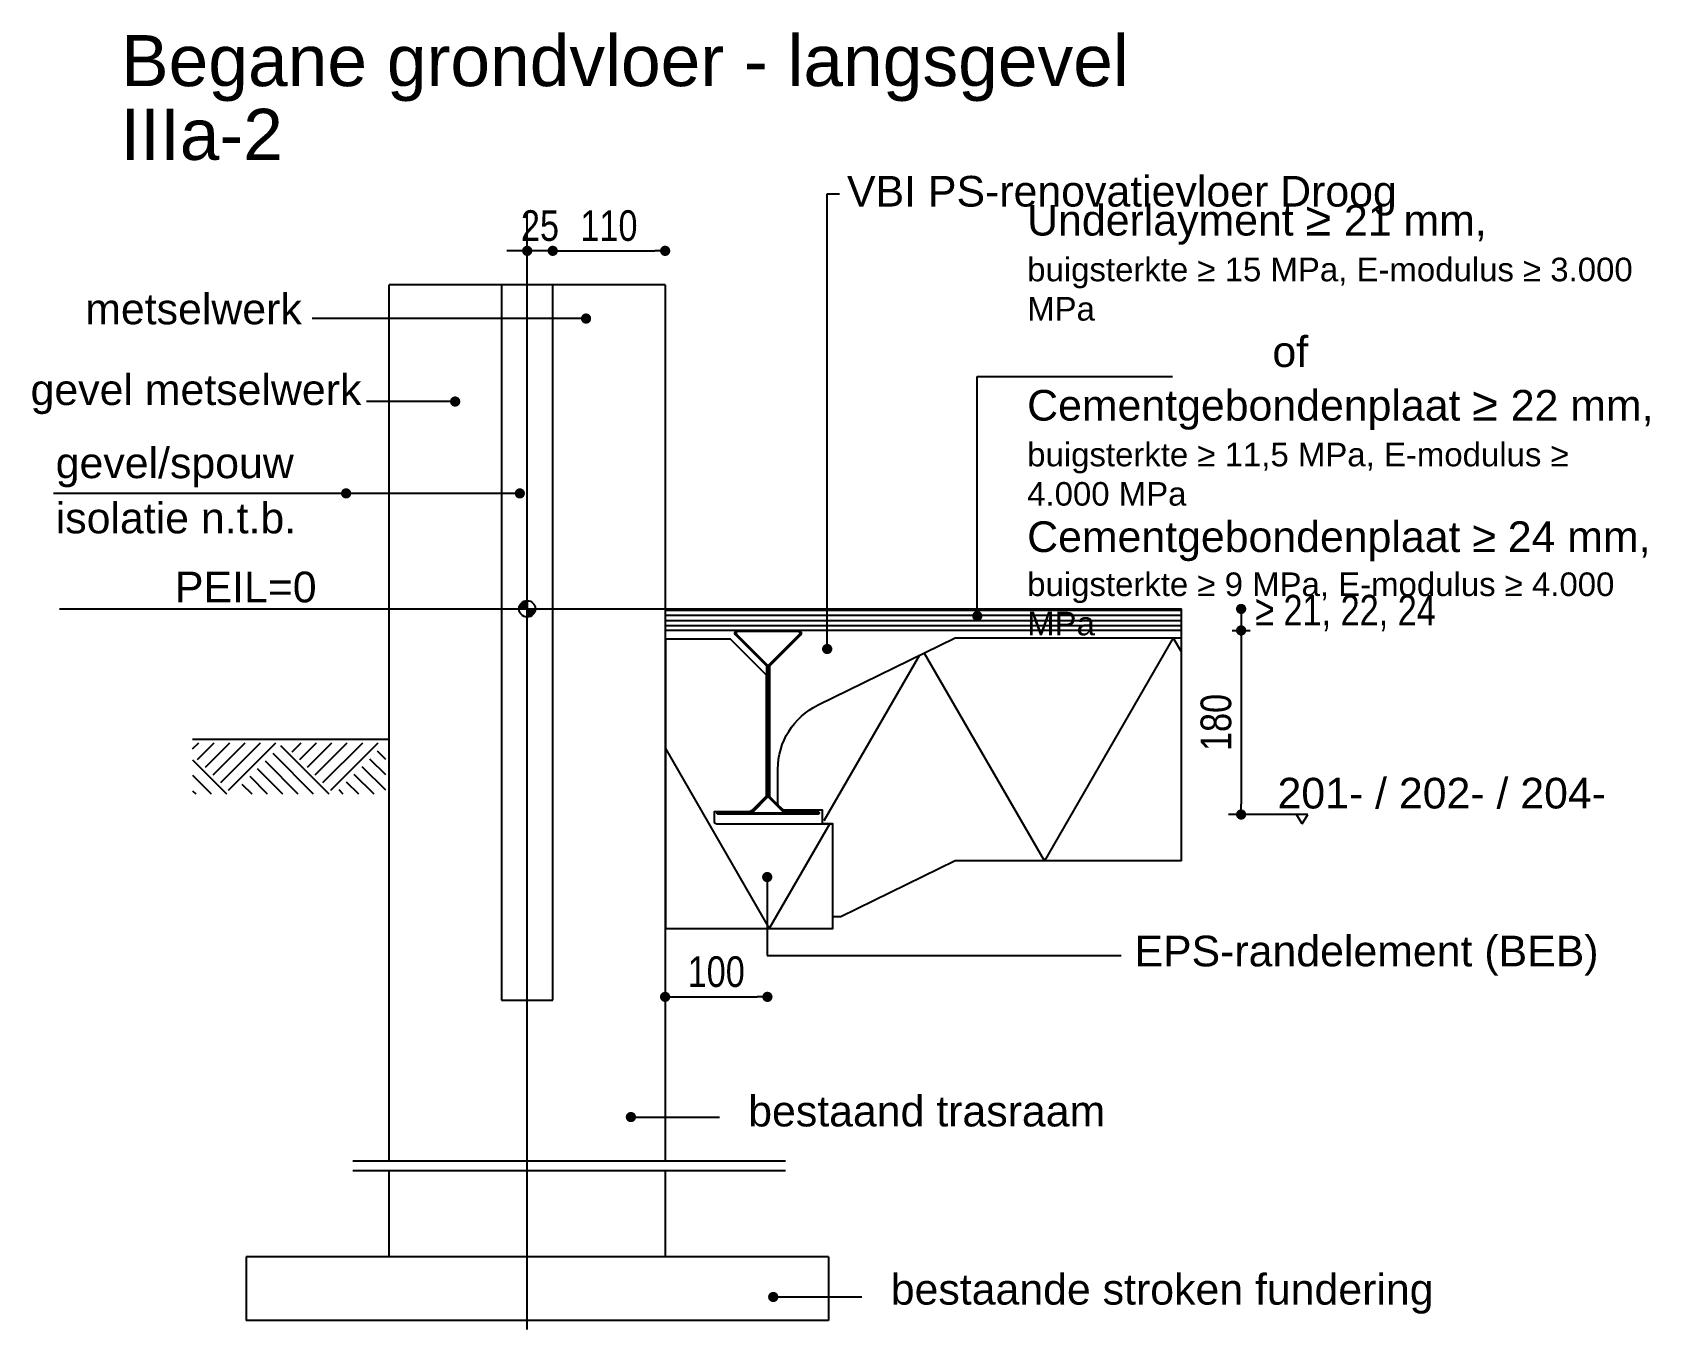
# Model space of a CAD drawing. Header units: millimetres. Extents: x -22194 to -10063, y -31051 to -11844.
# Drawn here: x -11657 to -10074, y -16084 to -14814 of the extents above; entities that cross this region are included whole.
import ezdxf

# ---------------------------------------------------------------- set-up
doc = ezdxf.new("R2010")
doc.units = ezdxf.units.MM
doc.header["$LTSCALE"] = 5
doc.header["$MEASUREMENT"] = 0
doc.layers.add('maatvoering', color=7, linetype='Continuous')
doc.styles.add('ISO', font='arial.ttf', dxfattribs={"width": 0.8, "height": 30})
doc.styles.add('T13', font='arial.ttf', dxfattribs={"height": 13})
doc.styles.add('T25', font='arial.ttf', dxfattribs={"height": 15})
doc.dimstyles.new('RenDdetail', dxfattribs={"dimscale": 2.5, "dimtxt": 1, "dimasz": 1, "dimexe": 1, "dimexo": 3, "dimgap": 0.5, "dimtad": 0, "dimdec": 0, "dimzin": 1, "dimdsep": 46, "dimtxsty": 'T25', "dimblk1": 'DIMDOT', "dimblk2": 'DIMDOT', "dimsah": 1, "dimcen": 0, "dimse1": 1, "dimse2": 1, "dimclrd": 1, "dimclre": 141, "dimadec": 0, "dimazin": 0, "dimtfac": 1, "dimtdec": 0, "dimtix": 1, "dimtmove": 2, "dimatfit": 3, "dimfxl": 1, "dimtvp": 0.8, "dimtolj": 1, "dimtzin": 0, "dimarcsym": 0})

# ---------------------------------------------------------------- blocks, each defined once
blk = doc.blocks.new('_DOT')
at = {"color": 0, "linetype": 'ByBlock'}
blk.add_line((-0.5, 0), (-1, 0), dxfattribs=at)
at = {"color": 0, "linetype": 'ByBlock', "const_width": 0.5}
blk.add_lwpolyline([(-0.25, 0, 1), (0.25, 0, 1)], format="xyb", close=True, dxfattribs=at)
blk = doc.blocks.new('*D30')
at = {"layer": 'Defpoints', "color": 0, "linetype": 'Continuous', "transparency": 16777216}
for p in [(-11037.4, -15028.3), (-11147.4, -15061.7), (-11037.4, -15061.7)]:
    blk.add_point(p, dxfattribs=at)
at = {"layer": 'maatvoering', "color": 0, "linetype": 'Continuous', "lineweight": -2, "transparency": 16777216}
blk.add_line((-11137.4, -15028.3), (-11047.4, -15028.3), dxfattribs=at)
at = {"layer": 'maatvoering', "color": 0, "linetype": 'Continuous', "lineweight": -2, "transparency": 16777216, "xscale": 10, "yscale": 10, "zscale": 10, "rotation": 180}
blk.add_blockref('_DOT', (-11147.4, -15028.3), dxfattribs=at)
at = {"layer": 'maatvoering', "color": 0, "linetype": 'Continuous', "lineweight": -2, "transparency": 16777216, "xscale": 10, "yscale": 10, "zscale": 10}
blk.add_blockref('_DOT', (-11037.4, -15028.3), dxfattribs=at)
at = {"layer": 'maatvoering', "color": 0, "linetype": 'Continuous', "transparency": 16777216, "insert": (-11092.4, -15003.8), "char_height": 30, "attachment_point": 5, "style": 'ISO'}
blk.add_mtext('\\A1;110', dxfattribs=at)
blk = doc.blocks.new('*D32')
at = {"layer": 'Defpoints', "color": 0, "linetype": 'Continuous', "transparency": 16777216}
for p in [(-11172.4, -15028.3), (-11172.4, -15061.7), (-11147.4, -15061.7)]:
    blk.add_point(p, dxfattribs=at)
at = {"layer": 'maatvoering', "color": 0, "linetype": 'Continuous', "lineweight": -2, "transparency": 16777216}
for p, q in [((-11182.4, -15028.3), (-11192.4, -15028.3)), ((-11147.4, -15028.3), (-11172.4, -15028.3)), ((-11137.4, -15028.3), (-11127.4, -15028.3))]:
    blk.add_line(p, q, dxfattribs=at)
at = {"layer": 'maatvoering', "color": 0, "linetype": 'Continuous', "lineweight": -2, "transparency": 16777216, "xscale": 10, "yscale": 10, "zscale": 10}
blk.add_blockref('_DOT', (-11172.4, -15028.3), dxfattribs=at)
at = {"layer": 'maatvoering', "color": 0, "linetype": 'Continuous', "lineweight": -2, "transparency": 16777216, "xscale": 10, "yscale": 10, "zscale": 10, "rotation": 180}
blk.add_blockref('_DOT', (-11147.4, -15028.3), dxfattribs=at)
at = {"layer": 'maatvoering', "color": 0, "linetype": 'Continuous', "transparency": 16777216, "insert": (-11159.9, -15003.8), "char_height": 30, "attachment_point": 5, "style": 'ISO'}
blk.add_mtext('\\A1;25', dxfattribs=at)
blk = doc.blocks.new('*D31')
at = {"layer": 'Defpoints', "color": 0, "linetype": 'Continuous', "transparency": 16777216}
for p in [(-10937.3, -15404), (-11037.4, -15590.3), (-10937.3, -15758.5)]:
    blk.add_point(p, dxfattribs=at)
at = {"layer": 'maatvoering', "color": 0, "linetype": 'Continuous', "lineweight": -2, "transparency": 16777216}
blk.add_line((-11027.4, -15758.5), (-10947.3, -15758.5), dxfattribs=at)
at = {"layer": 'maatvoering', "color": 0, "linetype": 'Continuous', "lineweight": -2, "transparency": 16777216, "xscale": 10, "yscale": 10, "zscale": 10, "rotation": 180}
blk.add_blockref('_DOT', (-11037.4, -15758.5), dxfattribs=at)
at = {"layer": 'maatvoering', "color": 0, "linetype": 'Continuous', "lineweight": -2, "transparency": 16777216, "xscale": 10, "yscale": 10, "zscale": 10}
blk.add_blockref('_DOT', (-10937.3, -15758.5), dxfattribs=at)
at = {"layer": 'maatvoering', "color": 0, "linetype": 'Continuous', "transparency": 16777216, "insert": (-10987.4, -15734), "char_height": 30, "attachment_point": 5, "style": 'ISO'}
blk.add_mtext('\\A1;100 ', dxfattribs=at)
blk = doc.blocks.new('*D37')
at = {"layer": 'Defpoints', "color": 0, "linetype": 'Continuous', "transparency": 16777216}
for p in [(-10533, -15399.8), (-10803, -15580), (-10473.7, -15580)]:
    blk.add_point(p, dxfattribs=at)
at = {"layer": 'maatvoering', "color": 0, "linetype": 'Continuous', "lineweight": -2, "transparency": 16777216}
blk.add_line((-10473.7, -15409.8), (-10473.7, -15570), dxfattribs=at)
at = {"layer": 'maatvoering', "color": 0, "linetype": 'Continuous', "lineweight": -2, "transparency": 16777216, "xscale": 10, "yscale": 10, "zscale": 10}
for p, rotation in [((-10473.7, -15399.8), 90), ((-10473.7, -15580), 270)]:
    blk.add_blockref('_DOT', p, dxfattribs=dict(at, rotation=rotation))
at = {"layer": 'maatvoering', "color": 0, "linetype": 'Continuous', "transparency": 16777216, "insert": (-10498.2, -15489.9), "char_height": 30, "attachment_point": 5, "rotation": 90, "style": 'ISO'}
blk.add_mtext('\\A1;180', dxfattribs=at)
blk = doc.blocks.new('DIMDOT')
at = {"color": 0}
for p, q in [((-2, 0), (2, 0)), ((0, -3.5), (0, 3.5))]:
    blk.add_line(p, q, dxfattribs=at)
for radius in [0.5, 0.25]:
    blk.add_circle((0, 0), radius, dxfattribs=at)

msp = doc.modelspace()

# ---------------------------------------------------------------- hatches: boundary and pattern name
at = {"layer": 'maatvoering', "linetype": 'Continuous'}
h = msp.add_hatch(dxfattribs=at)
h.set_pattern_fill('ANSI31', color=256, scale=40, angle=315)
h.set_pattern_definition([(0, (2050, -1185), (1e-15, 5), [])])
h.paths.add_polyline_path([(-10532.2, -15378.7), (-11037.4, -15378.7), (-11037.4, -15399.7), (-10532.2, -15399.7)])
h = msp.add_hatch(color=256, dxfattribs=at)
edge = h.paths.add_edge_path()
edge.add_line((-10937.9, -15561.6), (-10937.9, -15548.1))
edge.add_line((-10937.9, -15548.1), (-10937.9, -15449.9))
edge.add_line((-10937.9, -15449.9), (-10937.9, -15435.5))
edge.add_arc((-10939.4, -15435.5), 1.5, 0, 45)
edge.add_line((-10938.3, -15434.4), (-10968.3, -15404.4))
edge.add_arc((-10966.4, -15402.5), 2.75, 90, 225, ccw=False)
edge.add_line((-10966.4, -15399.7), (-10906.9, -15399.7))
edge.add_arc((-10906.9, -15402.5), 2.75, -45, 90, ccw=False)
edge.add_line((-10905, -15404.4), (-10935, -15434.4))
edge.add_arc((-10933.9, -15435.5), 1.5, 135, 180)
edge.add_line((-10935.4, -15435.5), (-10935.4, -15449.9))
edge.add_line((-10935.4, -15449.9), (-10935.4, -15538.1))
edge.add_line((-10935.4, -15538.1), (-10936.7, -15538.1))
edge.add_line((-10936.7, -15538.1), (-10936.6, -15449.9))
edge.add_line((-10936.6, -15449.9), (-10936.6, -15435.5))
edge.add_arc((-10933.9, -15435.5), 2.75, 135, 180, ccw=False)
edge.add_line((-10935.8, -15433.6), (-10905.8, -15403.6))
edge.add_arc((-10906.9, -15402.5), 1.5, 315, 450)
edge.add_line((-10906.9, -15401), (-10966.4, -15401))
edge.add_arc((-10966.4, -15402.5), 1.5, 90, 225)
edge.add_line((-10967.5, -15403.6), (-10937.5, -15433.6))
edge.add_arc((-10939.4, -15435.5), 2.75, 0, 45, ccw=False)
edge.add_line((-10936.7, -15435.5), (-10936.7, -15449.9))
edge.add_line((-10936.7, -15449.9), (-10936.7, -15548.1))
edge.add_line((-10936.7, -15548.1), (-10936.7, -15561.6))
edge.add_arc((-10939.4, -15561.6), 2.75, -45, 0, ccw=False)
edge.add_line((-10937.5, -15563.5), (-10951.6, -15577.6))
edge.add_arc((-10953.5, -15575.7), 2.75, 270, 315, ccw=False)
edge.add_line((-10953.5, -15578.4), (-10985.4, -15578.4))
edge.add_line((-10985.4, -15578.4), (-10985.4, -15578.5))
edge.add_line((-10985.4, -15578.5), (-10887.9, -15578.5))
edge.add_line((-10887.9, -15578.5), (-10887.9, -15578.4))
edge.add_line((-10887.9, -15578.4), (-10919.8, -15578.4))
edge.add_arc((-10919.8, -15575.7), 2.75, 225, 270, ccw=False)
edge.add_line((-10921.7, -15577.6), (-10935.8, -15563.5))
edge.add_arc((-10933.9, -15561.6), 2.75, 180, 225, ccw=False)
edge.add_line((-10936.7, -15561.6), (-10936.7, -15548.1))
edge.add_line((-10936.7, -15548.1), (-10936.7, -15538.1))
edge.add_line((-10936.7, -15538.1), (-10935.4, -15538.1))
edge.add_line((-10935.4, -15538.1), (-10935.4, -15548.1))
edge.add_line((-10935.4, -15548.1), (-10935.4, -15561.6))
edge.add_arc((-10933.9, -15561.6), 1.5, 180, 225)
edge.add_line((-10935, -15562.6), (-10920.8, -15576.8))
edge.add_arc((-10919.8, -15575.7), 1.5, 225, 270)
edge.add_line((-10919.8, -15577.2), (-10887.9, -15577.2))
edge.add_arc((-10887.9, -15578.4), 1.25, 0, 90, ccw=False)
edge.add_line((-10886.7, -15578.4), (-10886.7, -15578.5))
edge.add_arc((-10887.9, -15578.5), 1.25, -90, 0, ccw=False)
edge.add_line((-10887.9, -15579.7), (-10985.4, -15579.7))
edge.add_arc((-10985.4, -15578.5), 1.25, 180, 270, ccw=False)
edge.add_line((-10986.7, -15578.5), (-10986.7, -15578.4))
edge.add_arc((-10985.4, -15578.4), 1.25, 90, 180, ccw=False)
edge.add_line((-10985.4, -15577.2), (-10953.5, -15577.2))
edge.add_arc((-10953.5, -15575.7), 1.5, 270, 315)
edge.add_line((-10952.5, -15576.8), (-10938.3, -15562.6))
edge.add_arc((-10939.4, -15561.6), 1.5, 315, 360)

# ---------------------------------------------------------------- linework, layer by layer
for p, q in [((-11307.4, -15919.2), (-11307.4, -15061.7)), ((-11197.4, -15061.7), (-11197.4, -15761.7)), ((-11147.4, -15761.7), (-11147.4, -15061.7)), ((-11037.4, -15061.7), (-11037.4, -15919.2)), ((-11037.4, -15378.7), (-10702.4, -15378.7)), ((-10473.7, -15378.8), (-10473.7, -15400.1)), ((-11037.4, -15399.7), (-10532.2, -15399.7)), ((-10473.7, -15402.6), (-10473.7, -15405.1)), ((-11037.4, -15481.7), (-11037.4, -15693)), ((-11307.4, -15506.7), (-11499.8, -15506.7)), ((-10408.4, -15580), (-10486, -15580)), ((-10414, -15589.1), (-10419.6, -15580)), ((-10414, -15589.1), (-10408.4, -15580)), ((-11197.4, -15761.7), (-11147.4, -15761.7)), ((-11307.4, -16013), (-11307.4, -15928.7)), ((-11037.4, -15928.7), (-11037.4, -16013)), ((-11447.4, -16013), (-11447.4, -16075.4)), ((-10877.4, -16013), (-11447.4, -16013)), ((-11447.4, -16013), (-11447.4, -16075.4)), ((-10877.4, -16013), (-10877.4, -16075.4))]:
    msp.add_line(p, q, dxfattribs=at)
for points in [[(-11172.4, -16084.2), (-11172.4, -14989.7)], [(-11037.4, -15061.7), (-11307.4, -15061.7)], [(-11630.2, -15378.7), (-10532.2, -15378.7)], [(-11180.4, -15378.7), (-11164.4, -15378.7)], [(-11180.4, -15378.7), (-11164.4, -15378.7)], [(-11180.4, -15378.7), (-11164.4, -15378.7)], [(-11180.4, -15378.7), (-11164.4, -15378.7)], [(-11180.4, -15378.7), (-11164.4, -15378.7)], [(-11180.4, -15378.7), (-11164.4, -15378.7)], [(-11172.4, -15370.7), (-11172.4, -15386.7)], [(-11172.4, -15370.7), (-11172.4, -15386.7)], [(-11172.4, -15370.7), (-11172.4, -15386.7)], [(-11172.4, -15370.7), (-11172.4, -15386.7)], [(-11172.4, -15370.7), (-11172.4, -15386.7)], [(-10532.2, -15625.5), (-10532.2, -15378.7)], [(-10532.2, -15420.8), (-10540.2, -15407.1), (-10666.2, -15625.5), (-10783.8, -15421.8)], [(-10788.4, -15424.1), (-10882.1, -15586.3)], [(-10952.1, -15575.6), (-10938.3, -15561.8), (-10938.3, -15531.8), (-10938.3, -15443.5)], [(-11499.8, -15515.8), (-11493.7, -15509.7)], [(-11494.9, -15526), (-11478.6, -15509.7)], [(-11487.3, -15533.6), (-11463.5, -15509.7)], [(-11479.8, -15541.1), (-11448.5, -15509.7)], [(-11472.3, -15548.7), (-11433.3, -15509.7)], [(-11464.7, -15556.2), (-11443.1, -15534.6), (-11429.2, -15520.7), (-11418.3, -15509.7)], [(-11402.5, -15518.5), (-11393.7, -15509.7)], [(-11394.9, -15526), (-11378.6, -15509.7)], [(-11387.3, -15533.6), (-11363.5, -15509.7)], [(-11379.8, -15541.1), (-11348.5, -15509.7)], [(-11372.3, -15548.7), (-11333.3, -15509.7)], [(-11364.7, -15556.2), (-11318.3, -15509.7)], [(-11499.8, -15526.5), (-11466.6, -15559.8)], [(-11421.4, -15520), (-11381.7, -15559.8)], [(-11413.9, -15512.4), (-11366.6, -15559.8)], [(-11326.8, -15525.4), (-11311.2, -15540.9)], [(-11319.3, -15517.8), (-11311.2, -15525.8)], [(-11319.3, -15517.8), (-11311.2, -15525.8)], [(-11037.2, -15515.4), (-10935.5, -15691.6)], [(-11499.8, -15541.6), (-11481.7, -15559.8)], [(-11444, -15542.6), (-11426.9, -15559.8)], [(-11436.5, -15535.1), (-11411.8, -15559.8)], [(-11428.9, -15527.5), (-11396.7, -15559.8)], [(-11341.9, -15540.4), (-11322.5, -15559.8)], [(-11334.3, -15532.9), (-11311.2, -15556)], [(-11499.8, -15556.7), (-11496.7, -15559.8)], [(-11451.6, -15550.2), (-11442, -15559.8)], [(-11356.9, -15555.5), (-11352.7, -15559.8)], [(-11349.4, -15548), (-11337.6, -15559.8)], [(-10876.6, -15589.6), (-10935.5, -15691.6)], [(-10919.6, -15919.2), (-11343.1, -15919.2)], [(-10919.6, -15928.7), (-11343.1, -15928.7)], [(-10877.4, -16075.4), (-11447.4, -16075.4)], [(-10902.4, -16075.4), (-11343.1, -16075.4)]]:
    msp.add_lwpolyline(points, dxfattribs=at)
msp.add_lwpolyline([(-10937.9, -15561.6), (-10937.9, -15548.1), (-10937.9, -15449.9), (-10937.9, -15435.5, 0.198912), (-10938.3, -15434.4), (-10968.3, -15404.4, -0.668179), (-10966.4, -15399.7), (-10906.9, -15399.7, -0.668179), (-10905, -15404.4), (-10935, -15434.4, 0.198912), (-10935.4, -15435.5), (-10935.4, -15449.9), (-10935.4, -15538.1), (-10936.7, -15538.1), (-10936.6, -15449.9), (-10936.6, -15435.5, -0.198912), (-10935.8, -15433.6), (-10905.8, -15403.6, 0.668179), (-10906.9, -15401), (-10966.4, -15401, 0.668179), (-10967.5, -15403.6), (-10937.5, -15433.6, -0.198912), (-10936.7, -15435.5), (-10936.7, -15449.9), (-10936.7, -15548.1), (-10936.7, -15561.6, -0.198912), (-10937.5, -15563.5), (-10951.6, -15577.6, -0.198912), (-10953.5, -15578.4), (-10985.4, -15578.4), (-10985.4, -15578.5), (-10887.9, -15578.5, -0.414214), (-10887.9, -15578.5), (-10887.9, -15578.4, -0.414214), (-10887.9, -15578.4), (-10919.8, -15578.4, -0.198912), (-10921.7, -15577.6), (-10935.8, -15563.5, -0.198912), (-10936.7, -15561.6), (-10936.7, -15548.1), (-10936.7, -15538.1), (-10935.4, -15538.1), (-10935.4, -15548.1), (-10935.4, -15561.6, 0.198912), (-10935, -15562.6), (-10920.8, -15576.8, 0.198912), (-10919.8, -15577.2), (-10887.9, -15577.2, -0.414214), (-10886.7, -15578.4), (-10886.7, -15578.5, -0.414214), (-10887.9, -15579.7), (-10985.4, -15579.7, -0.414214), (-10986.7, -15578.5), (-10986.7, -15578.4, -0.414214), (-10985.4, -15577.2), (-10953.5, -15577.2, 0.198912), (-10952.5, -15576.8), (-10938.3, -15562.6, 0.198912)], format="xyb", close=True, dxfattribs=at)
msp.add_lwpolyline([(-10953.7, -15576.7), (-10952.1, -15575.6), (-10938.3, -15561.8), (-10938.3, -15531.8), (-10938.3, -15443.5), (-10973.3, -15408.5), (-11037.2, -15408.5), (-11037.2, -15691.6), (-10873.2, -15691.6), (-10873.2, -15589.6), (-10986.7, -15589.6), (-10988.5, -15588.9), (-10989.2, -15587.1), (-10989.2, -15577.1), (-10955.7, -15577.1)], close=True, dxfattribs=at)
msp.add_lwpolyline([(-10532.2, -15625.5), (-10753.7, -15625.5), (-10865.6, -15680.2), (-10873.3, -15680.2), (-10873.3, -15680.2), (-10873.3, -15589.2), (-10883.3, -15589.2), (-10883.3, -15575.7), (-10919.8, -15575.7, -0.198912), (-10923.3, -15574.2), (-10926.3, -15571.2, -0.198912), (-10927.1, -15569.4), (-10927.1, -15535.7, -0.286327), (-10887.8, -15472.8), (-10753.7, -15407.1), (-10532.2, -15407.1)], format="xyb", dxfattribs=at)
msp.add_circle((-11172.4, -15378.7), 8, dxfattribs=at)
for points in [[(-11180.4, -15378.4), (-11180.4, -15378.7), (-11172.4, -15370.7), (-11172.4, -15378.7)], [(-11180.4, -15378.4), (-11172.4, -15370.7), (-11173.5, -15370.8), (-11173, -15370.8)], [(-11180.4, -15378.4), (-11180.4, -15378.7), (-11172.4, -15370.7), (-11172.4, -15378.7)], [(-11180.4, -15378.4), (-11172.4, -15370.7), (-11173.5, -15370.8), (-11173, -15370.8)], [(-11180.4, -15378.4), (-11180.4, -15378.7), (-11172.4, -15370.7), (-11172.4, -15378.7)], [(-11180.4, -15378.4), (-11172.4, -15370.7), (-11173.5, -15370.8), (-11173, -15370.8)], [(-11180.4, -15378.4), (-11180.4, -15378.7), (-11172.4, -15370.7), (-11172.4, -15378.7)], [(-11180.4, -15378.4), (-11172.4, -15370.7), (-11173.5, -15370.8), (-11173, -15370.8)], [(-11180.4, -15378.4), (-11180.4, -15378.7), (-11172.4, -15370.7), (-11172.4, -15378.7)], [(-11180.4, -15378.4), (-11172.4, -15370.7), (-11173.5, -15370.8), (-11173, -15370.8)], [(-11180.4, -15378.4), (-11180.4, -15378.7), (-11172.4, -15370.7), (-11172.4, -15378.7)], [(-11180.4, -15378.4), (-11172.4, -15370.7), (-11173.5, -15370.8), (-11173, -15370.8)], [(-11179.8, -15375.7), (-11180.4, -15378.4), (-11175.3, -15371.3), (-11173.5, -15370.8)], [(-11179.8, -15375.7), (-11180.4, -15378.4), (-11175.3, -15371.3), (-11173.5, -15370.8)], [(-11179.8, -15375.7), (-11180.4, -15378.4), (-11175.3, -15371.3), (-11173.5, -15370.8)], [(-11179.8, -15375.7), (-11180.4, -15378.4), (-11175.3, -15371.3), (-11173.5, -15370.8)], [(-11179.8, -15375.7), (-11180.4, -15378.4), (-11175.3, -15371.3), (-11173.5, -15370.8)], [(-11179.8, -15375.7), (-11180.4, -15378.4), (-11175.3, -15371.3), (-11173.5, -15370.8)], [(-11179.8, -15375.7), (-11180.1, -15376.5), (-11180.4, -15378.4), (-11180.3, -15377.4)], [(-11179.8, -15375.7), (-11180.1, -15376.5), (-11180.4, -15378.4), (-11180.3, -15377.4)], [(-11179.8, -15375.7), (-11180.1, -15376.5), (-11180.4, -15378.4), (-11180.3, -15377.4)], [(-11179.8, -15375.7), (-11180.1, -15376.5), (-11180.4, -15378.4), (-11180.3, -15377.4)], [(-11179.8, -15375.7), (-11180.1, -15376.5), (-11180.4, -15378.4), (-11180.3, -15377.4)], [(-11179.8, -15375.7), (-11180.1, -15376.5), (-11180.4, -15378.4), (-11180.3, -15377.4)], [(-11180.3, -15377.4), (-11180.4, -15377.7), (-11180.4, -15378.4), (-11180.4, -15378.1)], [(-11180.3, -15377.4), (-11180.4, -15377.7), (-11180.4, -15378.4), (-11180.4, -15378.1)], [(-11180.3, -15377.4), (-11180.4, -15377.7), (-11180.4, -15378.4), (-11180.4, -15378.1)], [(-11180.3, -15377.4), (-11180.4, -15377.7), (-11180.4, -15378.4), (-11180.4, -15378.1)], [(-11180.3, -15377.4), (-11180.4, -15377.7), (-11180.4, -15378.4), (-11180.4, -15378.1)], [(-11180.3, -15377.4), (-11180.4, -15377.7), (-11180.4, -15378.4), (-11180.4, -15378.1)], [(-11180.1, -15376.5), (-11180.2, -15376.8), (-11180.3, -15377.4), (-11180.2, -15377.1)], [(-11180.1, -15376.5), (-11180.2, -15376.8), (-11180.3, -15377.4), (-11180.2, -15377.1)], [(-11180.1, -15376.5), (-11180.2, -15376.8), (-11180.3, -15377.4), (-11180.2, -15377.1)], [(-11180.1, -15376.5), (-11180.2, -15376.8), (-11180.3, -15377.4), (-11180.2, -15377.1)], [(-11180.1, -15376.5), (-11180.2, -15376.8), (-11180.3, -15377.4), (-11180.2, -15377.1)], [(-11180.1, -15376.5), (-11180.2, -15376.8), (-11180.3, -15377.4), (-11180.2, -15377.1)], [(-11179.8, -15375.7), (-11179.9, -15375.9), (-11180.1, -15376.5), (-11180, -15376.2)], [(-11179.8, -15375.7), (-11179.9, -15375.9), (-11180.1, -15376.5), (-11180, -15376.2)], [(-11179.8, -15375.7), (-11179.9, -15375.9), (-11180.1, -15376.5), (-11180, -15376.2)], [(-11179.8, -15375.7), (-11179.9, -15375.9), (-11180.1, -15376.5), (-11180, -15376.2)], [(-11179.8, -15375.7), (-11179.9, -15375.9), (-11180.1, -15376.5), (-11180, -15376.2)], [(-11179.8, -15375.7), (-11179.9, -15375.9), (-11180.1, -15376.5), (-11180, -15376.2)], [(-11175.3, -15371.3), (-11177.2, -15372.4), (-11179.8, -15375.7)], [(-11175.3, -15371.3), (-11177.2, -15372.4), (-11179.8, -15375.7)], [(-11175.3, -15371.3), (-11177.2, -15372.4), (-11179.8, -15375.7)], [(-11175.3, -15371.3), (-11177.2, -15372.4), (-11179.8, -15375.7)], [(-11175.3, -15371.3), (-11177.2, -15372.4), (-11179.8, -15375.7)], [(-11175.3, -15371.3), (-11177.2, -15372.4), (-11179.8, -15375.7)], [(-11177.2, -15372.4), (-11177.6, -15372.7), (-11179.8, -15375.7), (-11178.6, -15373.6)], [(-11177.2, -15372.4), (-11177.6, -15372.7), (-11179.8, -15375.7), (-11178.6, -15373.6)], [(-11177.2, -15372.4), (-11177.6, -15372.7), (-11179.8, -15375.7), (-11178.6, -15373.6)], [(-11177.2, -15372.4), (-11177.6, -15372.7), (-11179.8, -15375.7), (-11178.6, -15373.6)], [(-11177.2, -15372.4), (-11177.6, -15372.7), (-11179.8, -15375.7), (-11178.6, -15373.6)], [(-11177.2, -15372.4), (-11177.6, -15372.7), (-11179.8, -15375.7), (-11178.6, -15373.6)], [(-11178.6, -15373.6), (-11179.1, -15374.3), (-11179.8, -15375.7), (-11179.5, -15374.9)], [(-11178.6, -15373.6), (-11179.1, -15374.3), (-11179.8, -15375.7), (-11179.5, -15374.9)], [(-11178.6, -15373.6), (-11179.1, -15374.3), (-11179.8, -15375.7), (-11179.5, -15374.9)], [(-11178.6, -15373.6), (-11179.1, -15374.3), (-11179.8, -15375.7), (-11179.5, -15374.9)], [(-11178.6, -15373.6), (-11179.1, -15374.3), (-11179.8, -15375.7), (-11179.5, -15374.9)], [(-11178.6, -15373.6), (-11179.1, -15374.3), (-11179.8, -15375.7), (-11179.5, -15374.9)], [(-11179.5, -15374.9), (-11179.6, -15375.2), (-11179.8, -15375.7), (-11179.7, -15375.5)], [(-11179.5, -15374.9), (-11179.6, -15375.2), (-11179.8, -15375.7), (-11179.7, -15375.5)], [(-11179.5, -15374.9), (-11179.6, -15375.2), (-11179.8, -15375.7), (-11179.7, -15375.5)], [(-11179.5, -15374.9), (-11179.6, -15375.2), (-11179.8, -15375.7), (-11179.7, -15375.5)], [(-11179.5, -15374.9), (-11179.6, -15375.2), (-11179.8, -15375.7), (-11179.7, -15375.5)], [(-11179.5, -15374.9), (-11179.6, -15375.2), (-11179.8, -15375.7), (-11179.7, -15375.5)], [(-11179.1, -15374.3), (-11179.2, -15374.5), (-11179.5, -15374.9), (-11179.4, -15374.8)], [(-11179.1, -15374.3), (-11179.2, -15374.5), (-11179.5, -15374.9), (-11179.4, -15374.8)], [(-11179.1, -15374.3), (-11179.2, -15374.5), (-11179.5, -15374.9), (-11179.4, -15374.8)], [(-11179.1, -15374.3), (-11179.2, -15374.5), (-11179.5, -15374.9), (-11179.4, -15374.8)], [(-11179.1, -15374.3), (-11179.2, -15374.5), (-11179.5, -15374.9), (-11179.4, -15374.8)], [(-11179.1, -15374.3), (-11179.2, -15374.5), (-11179.5, -15374.9), (-11179.4, -15374.8)], [(-11178.6, -15373.6), (-11178.8, -15373.9), (-11179.1, -15374.3), (-11178.9, -15374.1)], [(-11178.6, -15373.6), (-11178.8, -15373.9), (-11179.1, -15374.3), (-11178.9, -15374.1)], [(-11178.6, -15373.6), (-11178.8, -15373.9), (-11179.1, -15374.3), (-11178.9, -15374.1)], [(-11178.6, -15373.6), (-11178.8, -15373.9), (-11179.1, -15374.3), (-11178.9, -15374.1)], [(-11178.6, -15373.6), (-11178.8, -15373.9), (-11179.1, -15374.3), (-11178.9, -15374.1)], [(-11178.6, -15373.6), (-11178.8, -15373.9), (-11179.1, -15374.3), (-11178.9, -15374.1)], [(-11177.6, -15372.7), (-11177.8, -15372.8), (-11178.6, -15373.6), (-11177.9, -15373)], [(-11177.6, -15372.7), (-11177.8, -15372.8), (-11178.6, -15373.6), (-11177.9, -15373)], [(-11177.6, -15372.7), (-11177.8, -15372.8), (-11178.6, -15373.6), (-11177.9, -15373)], [(-11177.6, -15372.7), (-11177.8, -15372.8), (-11178.6, -15373.6), (-11177.9, -15373)], [(-11177.6, -15372.7), (-11177.8, -15372.8), (-11178.6, -15373.6), (-11177.9, -15373)], [(-11177.6, -15372.7), (-11177.8, -15372.8), (-11178.6, -15373.6), (-11177.9, -15373)], [(-11177.9, -15373), (-11178.1, -15373.1), (-11178.6, -15373.6), (-11178.4, -15373.4)], [(-11177.9, -15373), (-11178.1, -15373.1), (-11178.6, -15373.6), (-11178.4, -15373.4)], [(-11177.9, -15373), (-11178.1, -15373.1), (-11178.6, -15373.6), (-11178.4, -15373.4)], [(-11177.9, -15373), (-11178.1, -15373.1), (-11178.6, -15373.6), (-11178.4, -15373.4)], [(-11177.9, -15373), (-11178.1, -15373.1), (-11178.6, -15373.6), (-11178.4, -15373.4)], [(-11177.9, -15373), (-11178.1, -15373.1), (-11178.6, -15373.6), (-11178.4, -15373.4)], [(-11177.2, -15372.4), (-11177.4, -15372.5), (-11177.6, -15372.7), (-11177.5, -15372.6)], [(-11177.2, -15372.4), (-11177.4, -15372.5), (-11177.6, -15372.7), (-11177.5, -15372.6)], [(-11177.2, -15372.4), (-11177.4, -15372.5), (-11177.6, -15372.7), (-11177.5, -15372.6)], [(-11177.2, -15372.4), (-11177.4, -15372.5), (-11177.6, -15372.7), (-11177.5, -15372.6)], [(-11177.2, -15372.4), (-11177.4, -15372.5), (-11177.6, -15372.7), (-11177.5, -15372.6)], [(-11177.2, -15372.4), (-11177.4, -15372.5), (-11177.6, -15372.7), (-11177.5, -15372.6)], [(-11175.3, -15371.3), (-11176.2, -15371.7), (-11177.2, -15372.4), (-11176.8, -15372.1)], [(-11175.3, -15371.3), (-11176.2, -15371.7), (-11177.2, -15372.4), (-11176.8, -15372.1)], [(-11175.3, -15371.3), (-11176.2, -15371.7), (-11177.2, -15372.4), (-11176.8, -15372.1)], [(-11175.3, -15371.3), (-11176.2, -15371.7), (-11177.2, -15372.4), (-11176.8, -15372.1)], [(-11175.3, -15371.3), (-11176.2, -15371.7), (-11177.2, -15372.4), (-11176.8, -15372.1)], [(-11175.3, -15371.3), (-11176.2, -15371.7), (-11177.2, -15372.4), (-11176.8, -15372.1)], [(-11176.8, -15372.1), (-11176.9, -15372.1), (-11177.2, -15372.4), (-11177.1, -15372.2)], [(-11176.8, -15372.1), (-11176.9, -15372.1), (-11177.2, -15372.4), (-11177.1, -15372.2)], [(-11176.8, -15372.1), (-11176.9, -15372.1), (-11177.2, -15372.4), (-11177.1, -15372.2)], [(-11176.8, -15372.1), (-11176.9, -15372.1), (-11177.2, -15372.4), (-11177.1, -15372.2)], [(-11176.8, -15372.1), (-11176.9, -15372.1), (-11177.2, -15372.4), (-11177.1, -15372.2)], [(-11176.8, -15372.1), (-11176.9, -15372.1), (-11177.2, -15372.4), (-11177.1, -15372.2)], [(-11176.2, -15371.7), (-11176.5, -15371.9), (-11176.8, -15372.1), (-11176.7, -15372)], [(-11176.2, -15371.7), (-11176.5, -15371.9), (-11176.8, -15372.1), (-11176.7, -15372)], [(-11176.2, -15371.7), (-11176.5, -15371.9), (-11176.8, -15372.1), (-11176.7, -15372)], [(-11176.2, -15371.7), (-11176.5, -15371.9), (-11176.8, -15372.1), (-11176.7, -15372)], [(-11176.2, -15371.7), (-11176.5, -15371.9), (-11176.8, -15372.1), (-11176.7, -15372)], [(-11176.2, -15371.7), (-11176.5, -15371.9), (-11176.8, -15372.1), (-11176.7, -15372)], [(-11175.3, -15371.3), (-11175.5, -15371.4), (-11176.2, -15371.7), (-11175.7, -15371.5)], [(-11175.3, -15371.3), (-11175.5, -15371.4), (-11176.2, -15371.7), (-11175.7, -15371.5)], [(-11175.3, -15371.3), (-11175.5, -15371.4), (-11176.2, -15371.7), (-11175.7, -15371.5)], [(-11175.3, -15371.3), (-11175.5, -15371.4), (-11176.2, -15371.7), (-11175.7, -15371.5)], [(-11175.3, -15371.3), (-11175.5, -15371.4), (-11176.2, -15371.7), (-11175.7, -15371.5)], [(-11175.3, -15371.3), (-11175.5, -15371.4), (-11176.2, -15371.7), (-11175.7, -15371.5)], [(-11173.5, -15370.8), (-11173.9, -15370.9), (-11175.3, -15371.3), (-11174.8, -15371.1)], [(-11173.5, -15370.8), (-11173.9, -15370.9), (-11175.3, -15371.3), (-11174.8, -15371.1)], [(-11173.5, -15370.8), (-11173.9, -15370.9), (-11175.3, -15371.3), (-11174.8, -15371.1)], [(-11173.5, -15370.8), (-11173.9, -15370.9), (-11175.3, -15371.3), (-11174.8, -15371.1)], [(-11173.5, -15370.8), (-11173.9, -15370.9), (-11175.3, -15371.3), (-11174.8, -15371.1)], [(-11173.5, -15370.8), (-11173.9, -15370.9), (-11175.3, -15371.3), (-11174.8, -15371.1)], [(-11174.8, -15371.1), (-11175, -15371.2), (-11175.3, -15371.3), (-11175.1, -15371.2)], [(-11174.8, -15371.1), (-11175, -15371.2), (-11175.3, -15371.3), (-11175.1, -15371.2)], [(-11174.8, -15371.1), (-11175, -15371.2), (-11175.3, -15371.3), (-11175.1, -15371.2)], [(-11174.8, -15371.1), (-11175, -15371.2), (-11175.3, -15371.3), (-11175.1, -15371.2)], [(-11174.8, -15371.1), (-11175, -15371.2), (-11175.3, -15371.3), (-11175.1, -15371.2)], [(-11174.8, -15371.1), (-11175, -15371.2), (-11175.3, -15371.3), (-11175.1, -15371.2)], [(-11173.9, -15370.9), (-11174.2, -15370.9), (-11174.8, -15371.1), (-11174.4, -15371)], [(-11173.9, -15370.9), (-11174.2, -15370.9), (-11174.8, -15371.1), (-11174.4, -15371)], [(-11173.9, -15370.9), (-11174.2, -15370.9), (-11174.8, -15371.1), (-11174.4, -15371)], [(-11173.9, -15370.9), (-11174.2, -15370.9), (-11174.8, -15371.1), (-11174.4, -15371)], [(-11173.9, -15370.9), (-11174.2, -15370.9), (-11174.8, -15371.1), (-11174.4, -15371)], [(-11173.9, -15370.9), (-11174.2, -15370.9), (-11174.8, -15371.1), (-11174.4, -15371)], [(-11164.4, -15379.1), (-11164.4, -15378.7), (-11172.4, -15386.7), (-11172.4, -15378.7)], [(-11164.4, -15379.1), (-11164.4, -15378.7), (-11172.4, -15386.7), (-11172.4, -15378.7)], [(-11164.4, -15379.1), (-11164.4, -15378.7), (-11172.4, -15386.7), (-11172.4, -15378.7)], [(-11164.4, -15379.1), (-11164.4, -15378.7), (-11172.4, -15386.7), (-11172.4, -15378.7)], [(-11164.4, -15379.1), (-11164.4, -15378.7), (-11172.4, -15386.7), (-11172.4, -15378.7)], [(-11164.4, -15379.1), (-11172.4, -15386.7), (-11171.3, -15386.7), (-11171.9, -15386.7)], [(-11164.4, -15379.1), (-11172.4, -15386.7), (-11171.3, -15386.7), (-11171.9, -15386.7)], [(-11164.4, -15379.1), (-11172.4, -15386.7), (-11171.3, -15386.7), (-11171.9, -15386.7)], [(-11164.4, -15379.1), (-11172.4, -15386.7), (-11171.3, -15386.7), (-11171.9, -15386.7)], [(-11164.4, -15379.1), (-11172.4, -15386.7), (-11171.3, -15386.7), (-11171.9, -15386.7)], [(-11165, -15381.8), (-11164.4, -15379.1), (-11169.5, -15386.2), (-11171.3, -15386.7)], [(-11165, -15381.8), (-11164.4, -15379.1), (-11169.5, -15386.2), (-11171.3, -15386.7)], [(-11165, -15381.8), (-11164.4, -15379.1), (-11169.5, -15386.2), (-11171.3, -15386.7)], [(-11165, -15381.8), (-11164.4, -15379.1), (-11169.5, -15386.2), (-11171.3, -15386.7)], [(-11165, -15381.8), (-11164.4, -15379.1), (-11169.5, -15386.2), (-11171.3, -15386.7)], [(-11169.5, -15386.2), (-11167.6, -15385.1), (-11165, -15381.8)], [(-11169.5, -15386.2), (-11167.6, -15385.1), (-11165, -15381.8)], [(-11169.5, -15386.2), (-11167.6, -15385.1), (-11165, -15381.8)], [(-11169.5, -15386.2), (-11167.6, -15385.1), (-11165, -15381.8)], [(-11169.5, -15386.2), (-11167.6, -15385.1), (-11165, -15381.8)], [(-11167.6, -15385.1), (-11167.2, -15384.8), (-11165, -15381.8), (-11166.3, -15383.8)], [(-11167.6, -15385.1), (-11167.2, -15384.8), (-11165, -15381.8), (-11166.3, -15383.8)], [(-11167.6, -15385.1), (-11167.2, -15384.8), (-11165, -15381.8), (-11166.3, -15383.8)], [(-11167.6, -15385.1), (-11167.2, -15384.8), (-11165, -15381.8), (-11166.3, -15383.8)], [(-11167.6, -15385.1), (-11167.2, -15384.8), (-11165, -15381.8), (-11166.3, -15383.8)], [(-11167.2, -15384.8), (-11167, -15384.7), (-11166.3, -15383.8), (-11166.9, -15384.5)], [(-11167.2, -15384.8), (-11167, -15384.7), (-11166.3, -15383.8), (-11166.9, -15384.5)], [(-11167.2, -15384.8), (-11167, -15384.7), (-11166.3, -15383.8), (-11166.9, -15384.5)], [(-11167.2, -15384.8), (-11167, -15384.7), (-11166.3, -15383.8), (-11166.9, -15384.5)], [(-11167.2, -15384.8), (-11167, -15384.7), (-11166.3, -15383.8), (-11166.9, -15384.5)], [(-11166.9, -15384.5), (-11166.7, -15384.3), (-11166.3, -15383.8), (-11166.5, -15384.1)], [(-11166.9, -15384.5), (-11166.7, -15384.3), (-11166.3, -15383.8), (-11166.5, -15384.1)], [(-11166.9, -15384.5), (-11166.7, -15384.3), (-11166.3, -15383.8), (-11166.5, -15384.1)], [(-11166.9, -15384.5), (-11166.7, -15384.3), (-11166.3, -15383.8), (-11166.5, -15384.1)], [(-11166.9, -15384.5), (-11166.7, -15384.3), (-11166.3, -15383.8), (-11166.5, -15384.1)], [(-11166.3, -15383.8), (-11165.7, -15383.2), (-11165, -15381.8), (-11165.4, -15382.5)], [(-11166.3, -15383.8), (-11165.7, -15383.2), (-11165, -15381.8), (-11165.4, -15382.5)], [(-11166.3, -15383.8), (-11165.7, -15383.2), (-11165, -15381.8), (-11165.4, -15382.5)], [(-11166.3, -15383.8), (-11165.7, -15383.2), (-11165, -15381.8), (-11165.4, -15382.5)], [(-11166.3, -15383.8), (-11165.7, -15383.2), (-11165, -15381.8), (-11165.4, -15382.5)], [(-11166.3, -15383.8), (-11166.1, -15383.6), (-11165.7, -15383.2), (-11165.9, -15383.4)], [(-11166.3, -15383.8), (-11166.1, -15383.6), (-11165.7, -15383.2), (-11165.9, -15383.4)], [(-11166.3, -15383.8), (-11166.1, -15383.6), (-11165.7, -15383.2), (-11165.9, -15383.4)], [(-11166.3, -15383.8), (-11166.1, -15383.6), (-11165.7, -15383.2), (-11165.9, -15383.4)], [(-11166.3, -15383.8), (-11166.1, -15383.6), (-11165.7, -15383.2), (-11165.9, -15383.4)], [(-11165.7, -15383.2), (-11165.6, -15383), (-11165.4, -15382.5), (-11165.4, -15382.6)], [(-11165.7, -15383.2), (-11165.6, -15383), (-11165.4, -15382.5), (-11165.4, -15382.6)], [(-11165.7, -15383.2), (-11165.6, -15383), (-11165.4, -15382.5), (-11165.4, -15382.6)], [(-11165.7, -15383.2), (-11165.6, -15383), (-11165.4, -15382.5), (-11165.4, -15382.6)], [(-11165.7, -15383.2), (-11165.6, -15383), (-11165.4, -15382.5), (-11165.4, -15382.6)], [(-11165.4, -15382.5), (-11165.3, -15382.3), (-11165, -15381.8), (-11165.1, -15382)], [(-11165.4, -15382.5), (-11165.3, -15382.3), (-11165, -15381.8), (-11165.1, -15382)], [(-11165.4, -15382.5), (-11165.3, -15382.3), (-11165, -15381.8), (-11165.1, -15382)], [(-11165.4, -15382.5), (-11165.3, -15382.3), (-11165, -15381.8), (-11165.1, -15382)], [(-11165.4, -15382.5), (-11165.3, -15382.3), (-11165, -15381.8), (-11165.1, -15382)], [(-11165, -15381.8), (-11164.7, -15381), (-11164.4, -15379.1), (-11164.5, -15380.1)], [(-11165, -15381.8), (-11164.7, -15381), (-11164.4, -15379.1), (-11164.5, -15380.1)], [(-11165, -15381.8), (-11164.7, -15381), (-11164.4, -15379.1), (-11164.5, -15380.1)], [(-11165, -15381.8), (-11164.7, -15381), (-11164.4, -15379.1), (-11164.5, -15380.1)], [(-11165, -15381.8), (-11164.7, -15381), (-11164.4, -15379.1), (-11164.5, -15380.1)], [(-11165, -15381.8), (-11164.9, -15381.6), (-11164.7, -15381), (-11164.8, -15381.3)], [(-11165, -15381.8), (-11164.9, -15381.6), (-11164.7, -15381), (-11164.8, -15381.3)], [(-11165, -15381.8), (-11164.9, -15381.6), (-11164.7, -15381), (-11164.8, -15381.3)], [(-11165, -15381.8), (-11164.9, -15381.6), (-11164.7, -15381), (-11164.8, -15381.3)], [(-11165, -15381.8), (-11164.9, -15381.6), (-11164.7, -15381), (-11164.8, -15381.3)], [(-11164.7, -15381), (-11164.7, -15380.7), (-11164.5, -15380.1), (-11164.6, -15380.4)], [(-11164.7, -15381), (-11164.7, -15380.7), (-11164.5, -15380.1), (-11164.6, -15380.4)], [(-11164.7, -15381), (-11164.7, -15380.7), (-11164.5, -15380.1), (-11164.6, -15380.4)], [(-11164.7, -15381), (-11164.7, -15380.7), (-11164.5, -15380.1), (-11164.6, -15380.4)], [(-11164.7, -15381), (-11164.7, -15380.7), (-11164.5, -15380.1), (-11164.6, -15380.4)], [(-11164.5, -15380.1), (-11164.5, -15379.7), (-11164.4, -15379.1), (-11164.4, -15379.4)], [(-11164.5, -15380.1), (-11164.5, -15379.7), (-11164.4, -15379.1), (-11164.4, -15379.4)], [(-11164.5, -15380.1), (-11164.5, -15379.7), (-11164.4, -15379.1), (-11164.4, -15379.4)], [(-11164.5, -15380.1), (-11164.5, -15379.7), (-11164.4, -15379.1), (-11164.4, -15379.4)], [(-11164.5, -15380.1), (-11164.5, -15379.7), (-11164.4, -15379.1), (-11164.4, -15379.4)], [(-11172.4, -15386.7), (-11172.2, -15386.7), (-11171.9, -15386.7), (-11172, -15386.7)], [(-11172.4, -15386.7), (-11172.2, -15386.7), (-11171.9, -15386.7), (-11172, -15386.7)], [(-11172.4, -15386.7), (-11172.2, -15386.7), (-11171.9, -15386.7), (-11172, -15386.7)], [(-11172.4, -15386.7), (-11172.2, -15386.7), (-11171.9, -15386.7), (-11172, -15386.7)], [(-11172.4, -15386.7), (-11172.2, -15386.7), (-11171.9, -15386.7), (-11172, -15386.7)], [(-11171.9, -15386.7), (-11171.7, -15386.7), (-11171.3, -15386.7), (-11171.5, -15386.7)], [(-11171.9, -15386.7), (-11171.7, -15386.7), (-11171.3, -15386.7), (-11171.5, -15386.7)], [(-11171.9, -15386.7), (-11171.7, -15386.7), (-11171.3, -15386.7), (-11171.5, -15386.7)], [(-11171.9, -15386.7), (-11171.7, -15386.7), (-11171.3, -15386.7), (-11171.5, -15386.7)], [(-11171.9, -15386.7), (-11171.7, -15386.7), (-11171.3, -15386.7), (-11171.5, -15386.7)], [(-11171.3, -15386.7), (-11170.9, -15386.6), (-11169.5, -15386.2), (-11170, -15386.4)], [(-11171.3, -15386.7), (-11170.9, -15386.6), (-11169.5, -15386.2), (-11170, -15386.4)], [(-11171.3, -15386.7), (-11170.9, -15386.6), (-11169.5, -15386.2), (-11170, -15386.4)], [(-11171.3, -15386.7), (-11170.9, -15386.6), (-11169.5, -15386.2), (-11170, -15386.4)], [(-11171.3, -15386.7), (-11170.9, -15386.6), (-11169.5, -15386.2), (-11170, -15386.4)], [(-11171.3, -15386.7), (-11171.2, -15386.6), (-11170.9, -15386.6), (-11171, -15386.6)], [(-11171.3, -15386.7), (-11171.2, -15386.6), (-11170.9, -15386.6), (-11171, -15386.6)], [(-11171.3, -15386.7), (-11171.2, -15386.6), (-11170.9, -15386.6), (-11171, -15386.6)], [(-11171.3, -15386.7), (-11171.2, -15386.6), (-11170.9, -15386.6), (-11171, -15386.6)], [(-11171.3, -15386.7), (-11171.2, -15386.6), (-11170.9, -15386.6), (-11171, -15386.6)], [(-11170.9, -15386.6), (-11170.7, -15386.5), (-11170, -15386.4), (-11170.4, -15386.5)], [(-11170.9, -15386.6), (-11170.7, -15386.5), (-11170, -15386.4), (-11170.4, -15386.5)], [(-11170.9, -15386.6), (-11170.7, -15386.5), (-11170, -15386.4), (-11170.4, -15386.5)], [(-11170.9, -15386.6), (-11170.7, -15386.5), (-11170, -15386.4), (-11170.4, -15386.5)], [(-11170.9, -15386.6), (-11170.7, -15386.5), (-11170, -15386.4), (-11170.4, -15386.5)], [(-11170, -15386.4), (-11169.9, -15386.3), (-11169.5, -15386.2), (-11169.7, -15386.3)], [(-11170, -15386.4), (-11169.9, -15386.3), (-11169.5, -15386.2), (-11169.7, -15386.3)], [(-11170, -15386.4), (-11169.9, -15386.3), (-11169.5, -15386.2), (-11169.7, -15386.3)], [(-11170, -15386.4), (-11169.9, -15386.3), (-11169.5, -15386.2), (-11169.7, -15386.3)], [(-11170, -15386.4), (-11169.9, -15386.3), (-11169.5, -15386.2), (-11169.7, -15386.3)], [(-11169.5, -15386.2), (-11168.6, -15385.8), (-11167.6, -15385.1), (-11168, -15385.4)], [(-11169.5, -15386.2), (-11168.6, -15385.8), (-11167.6, -15385.1), (-11168, -15385.4)], [(-11169.5, -15386.2), (-11168.6, -15385.8), (-11167.6, -15385.1), (-11168, -15385.4)], [(-11169.5, -15386.2), (-11168.6, -15385.8), (-11167.6, -15385.1), (-11168, -15385.4)], [(-11169.5, -15386.2), (-11168.6, -15385.8), (-11167.6, -15385.1), (-11168, -15385.4)], [(-11169.5, -15386.2), (-11169.3, -15386.1), (-11168.6, -15385.8), (-11169.1, -15386)], [(-11169.5, -15386.2), (-11169.3, -15386.1), (-11168.6, -15385.8), (-11169.1, -15386)], [(-11169.5, -15386.2), (-11169.3, -15386.1), (-11168.6, -15385.8), (-11169.1, -15386)], [(-11169.5, -15386.2), (-11169.3, -15386.1), (-11168.6, -15385.8), (-11169.1, -15386)], [(-11169.5, -15386.2), (-11169.3, -15386.1), (-11168.6, -15385.8), (-11169.1, -15386)], [(-11168.6, -15385.8), (-11168.3, -15385.6), (-11168, -15385.4), (-11168.1, -15385.5)], [(-11168.6, -15385.8), (-11168.3, -15385.6), (-11168, -15385.4), (-11168.1, -15385.5)], [(-11168.6, -15385.8), (-11168.3, -15385.6), (-11168, -15385.4), (-11168.1, -15385.5)], [(-11168.6, -15385.8), (-11168.3, -15385.6), (-11168, -15385.4), (-11168.1, -15385.5)], [(-11168.6, -15385.8), (-11168.3, -15385.6), (-11168, -15385.4), (-11168.1, -15385.5)], [(-11168, -15385.4), (-11167.9, -15385.3), (-11167.6, -15385.1), (-11167.8, -15385.2)], [(-11168, -15385.4), (-11167.9, -15385.3), (-11167.6, -15385.1), (-11167.8, -15385.2)], [(-11168, -15385.4), (-11167.9, -15385.3), (-11167.6, -15385.1), (-11167.8, -15385.2)], [(-11168, -15385.4), (-11167.9, -15385.3), (-11167.6, -15385.1), (-11167.8, -15385.2)], [(-11168, -15385.4), (-11167.9, -15385.3), (-11167.6, -15385.1), (-11167.8, -15385.2)], [(-11167.6, -15385.1), (-11167.5, -15385), (-11167.2, -15384.8), (-11167.3, -15384.9)], [(-11167.6, -15385.1), (-11167.5, -15385), (-11167.2, -15384.8), (-11167.3, -15384.9)], [(-11167.6, -15385.1), (-11167.5, -15385), (-11167.2, -15384.8), (-11167.3, -15384.9)], [(-11167.6, -15385.1), (-11167.5, -15385), (-11167.2, -15384.8), (-11167.3, -15384.9)], [(-11167.6, -15385.1), (-11167.5, -15385), (-11167.2, -15384.8), (-11167.3, -15384.9)]]:
    msp.add_solid(points, dxfattribs=at)

# ---------------------------------------------------------------- block references
at = {"layer": 'maatvoering', "linetype": 'Continuous', "rotation": 90}
for name, p, xscale, yscale, zscale in [('_DOT', (-10473.7, -15378.8), 10, 10, 10), ('DIMDOT', (-10473.7, -15400.1), 2.5, 2.5, 2.5)]:
    msp.add_blockref(name, p, dxfattribs=dict(at, xscale=xscale, yscale=yscale, zscale=zscale))

# ---------------------------------------------------------------- texts
at = {"layer": 'maatvoering', "color": 143, "linetype": 'Continuous', "true_color": 0x7aafdf, "style": 'T13'}
for s, p in [('Begane grondvloer - langsgevel', (-11569.9, -14867.1, 30)), ('IIIa-2', (-11570.6, -14939.3, 30))]:
    msp.add_text(s, height=50, dxfattribs=at).set_placement(p)
at = {"layer": 'maatvoering', "linetype": 'Continuous', "style": 'T13'}
for s, p in [('metselwerk', (-11604.9, -15100.2)), ('gevel metselwerk', (-11658.4, -15179.2)), ('gevel/spouw', (-11633.8, -15250.8)), ('isolatie n.t.b.', (-11633.8, -15304.8)), ('PEIL=0', (-11517.1, -15372.3)), ('201- / 202- / 204-', (-10438.1, -15574.1))]:
    msp.add_text(s, height=30, dxfattribs=at).set_placement(p)
at = {"layer": 'maatvoering', "linetype": 'Continuous', "style": 'T13', "width": 0.8}
msp.add_text('≥ 21, 22, 24', height=30, dxfattribs=at).set_placement((-10460, -15395))
at = {"layer": 'maatvoering', "linetype": 'Continuous', "char_height": 30, "width": 591.804, "attachment_point": 4, "style": 'T13'}
for s, insert in [('VBI PS-renovatievloer Droog', (-10859.4, -14974.5)), ('Underlayment {\\H1.08333x;≥ }21 mm,\\P{\\H0.76923x;buigsterkte ≥ 15 MPa, E-modulus ≥ 3.000 MPa\\P^I}^Iof\\PCementgebondenplaat {\\H1.08333x;≥ }22 mm,\\P{\\H0.76923x;buigsterkte ≥ 11,5 MPa, E-modulus ≥ 4.000 MPa\\P}Cementgebondenplaat ≥ 24 mm,\\P{\\H0.76923x;buigsterkte ≥ 9 MPa, E-modulus ≥ 4.000 MPa}', (-10683.1, -15192.9)), ('{\\fArial|b0|i0|c238|p34;\\P}EPS-randelement (BEB)', (-10578.1, -15693.1)), ('bestaand trasraam', (-10956.1, -15870.5)), ('bestaande stroken fundering', (-10816.6, -16049.2))]:
    msp.add_mtext(s, dxfattribs=dict(at, insert=insert))

# ---------------------------------------------------------------- dimensions: what is measured, and where the dimension line sits
at = {"layer": 'maatvoering', "linetype": 'Continuous'}
for base, p2, picture, middle in [((-11172.4, -15028.3), (-11172.4, -15061.7), '*D32', (-11159.9, -15003.8)), ((-11037.4, -15028.3), (-11037.4, -15061.7), '*D30', (-11092.4, -15003.8))]:
    dim = msp.add_linear_dim(base=base, p1=(-11147.4, -15061.7), p2=p2, dimstyle='RenDdetail', override={"dimasz": 4, "dimtxsty": 'ISO', "dimblk1": 'DOT', "dimblk2": 'DOT', "dimclrd": 0, "dimldrblk": 'DOT'}, dxfattribs=at)
    dim.commit()
    dim.dimension.update_dxf_attribs({"geometry": picture, "text_midpoint": middle})
dim = msp.add_linear_dim(base=(-10473.7, -15580), p1=(-10533, -15399.8), p2=(-10803, -15580), angle=90, dimstyle='RenDdetail', override={"dimtxt": 2, "dimasz": 4, "dimtoh": 0, "dimtxsty": 'ISO', "dimblk1": 'DOT', "dimblk2": 'DOT', "dimclrd": 0, "dimldrblk": 'DOT'}, dxfattribs=at)
dim.commit()
dim.dimension.update_dxf_attribs({"geometry": '*D37', "text_midpoint": (-10498.2, -15489.9)})
dim = msp.add_linear_dim(base=(-10937.3, -15758.5), p1=(-11037.4, -15590.3), p2=(-10937.3, -15404), text='<> ', dimstyle='RenDdetail', override={"dimasz": 4, "dimtxsty": 'ISO', "dimblk1": 'DOT', "dimblk2": 'DOT', "dimclrd": 0, "dimldrblk": 'DOT'}, dxfattribs=at)
dim.commit()
dim.dimension.update_dxf_attribs({"geometry": '*D31', "text_midpoint": (-10987.4, -15734)})

# ---------------------------------------------------------------- leaders
for points in [[(-10878.8, -15418), (-10878.8, -14972.6), (-10876.9, -14972.6)], [(-10878.8, -15418), (-10878.8, -14972.6), (-10866.9, -14972.6)], [(-11114.8, -15094.6), (-11382.8, -15094.6)], [(-10731.9, -15385.8), (-10731.9, -15151.4), (-10540.8, -15151.4)], [(-11242.9, -15175.8), (-11329.5, -15175.8)], [(-11349.6, -15265.7), (-11636, -15265.7)], [(-11179.6, -15265.7), (-11404.2, -15265.7)], [(-10937.5, -15641.2), (-10937.5, -15718), (-10591, -15718)], [(-11070.9, -15876.1), (-10984.3, -15876.1)], [(-10931.6, -16052.2), (-10845, -16052.2)]]:
    msp.add_leader(points, dimstyle='RenDdetail', override={"dimasz": 4, "dimtxsty": 'ISO', "dimclrd": 0, "dimldrblk": 'DOT'}, dxfattribs=at)

doc.saveas('drawing.dxf')
